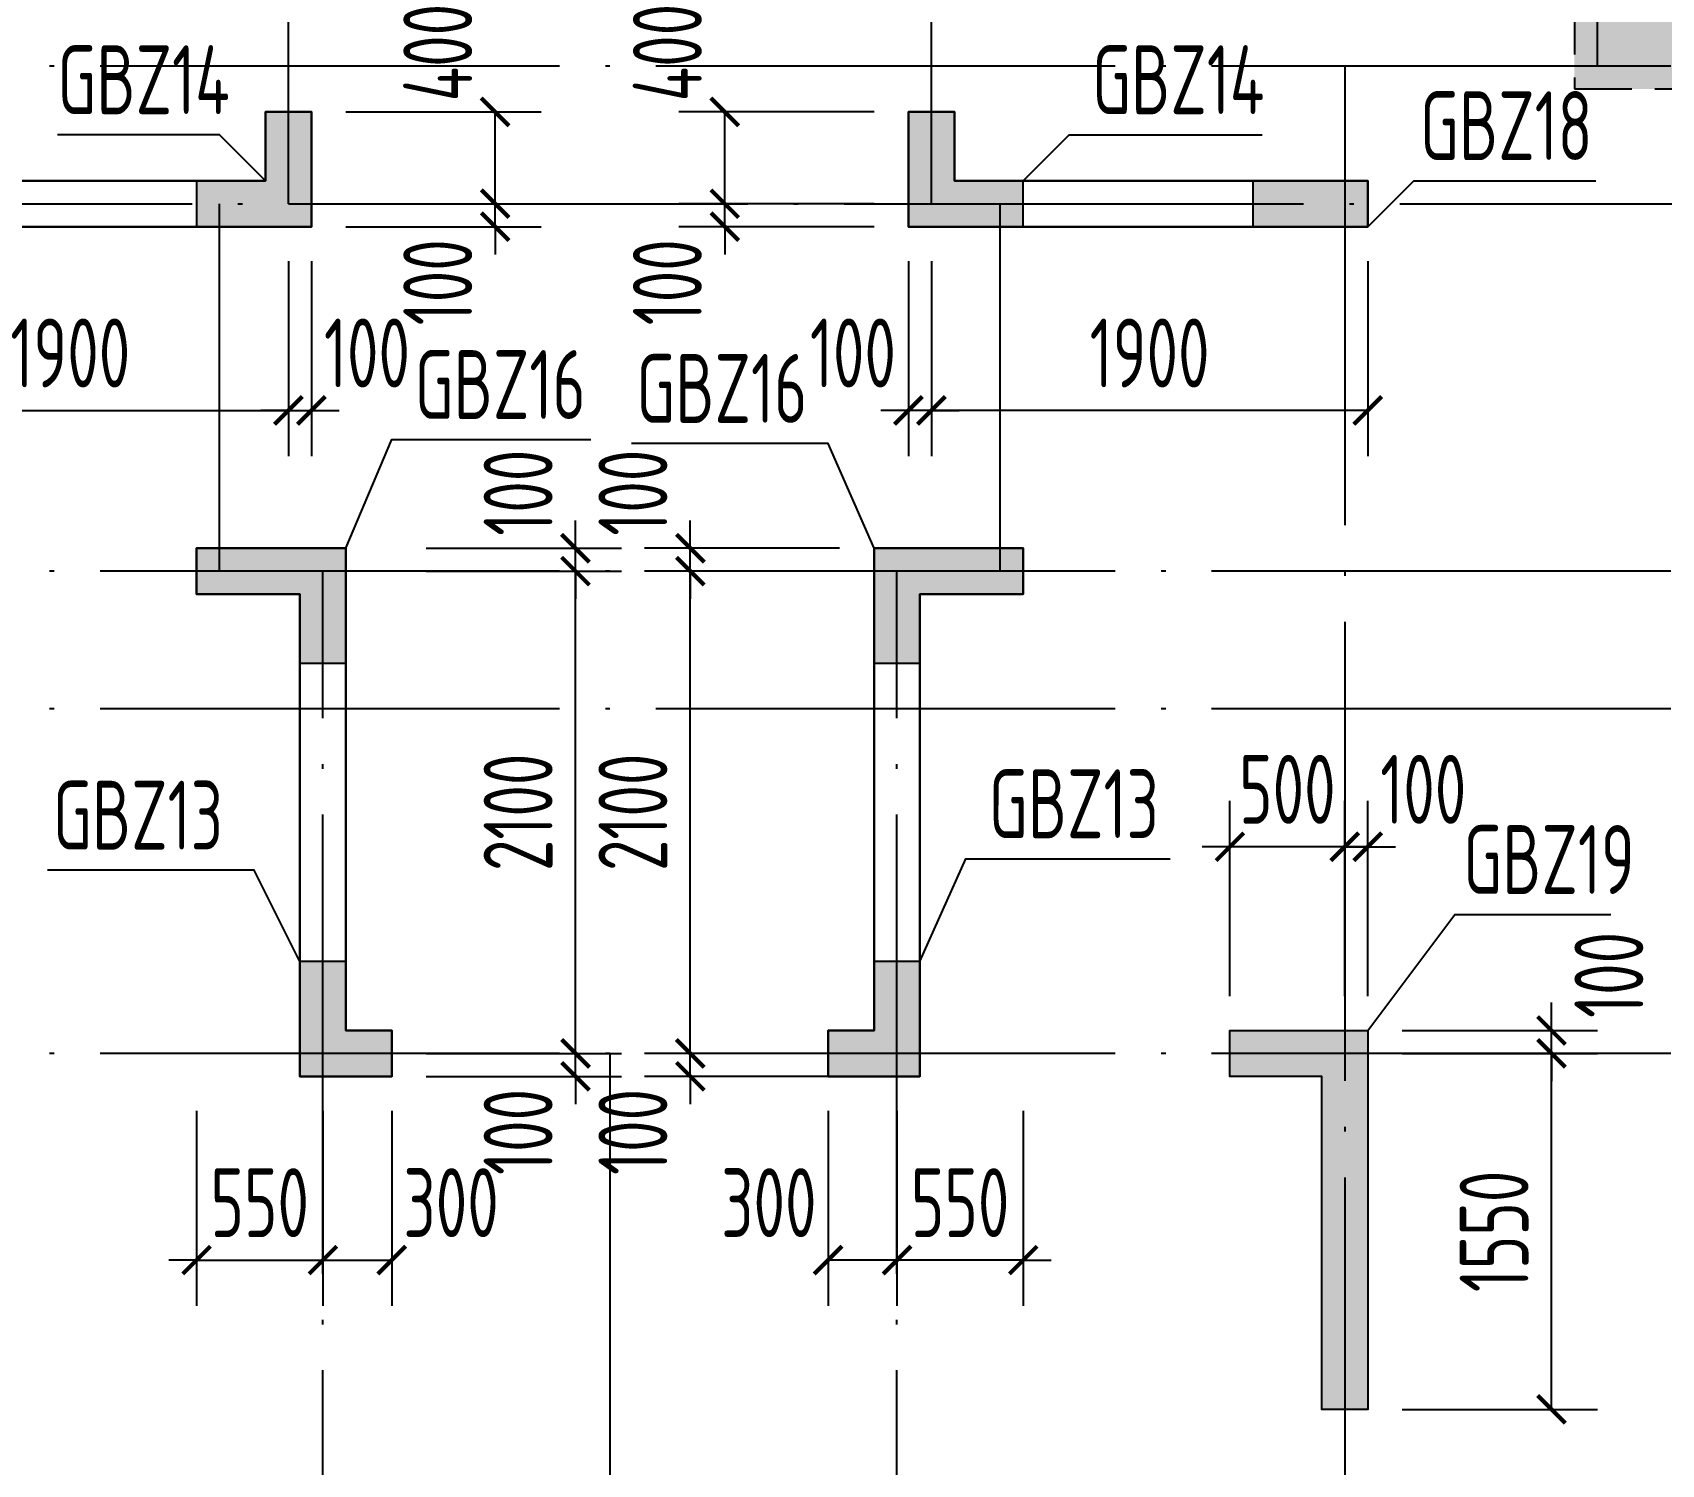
# Model space of a CAD drawing. Extents: x -668857 to 154266, y -275694 to 291306.
# Drawn here: x -329757 to -322663, y 206455 to 212691 of the extents above; entities that cross this region are included whole.
import ezdxf
from ezdxf.enums import TextEntityAlignment as Align

# ---------------------------------------------------------------- set-up
doc = ezdxf.new("R2010")
doc.units = 0
doc.header["$LTSCALE"] = 1000
doc.linetypes.add('DASH', pattern=[0.35, 0.25, -0.1])
doc.linetypes.add('DOTE', pattern=[2.42, 2, -0.2, 0.02, -0.2])
doc.layers.get('0').update_dxf_attribs({"linetype": 'CONTINUOUS'})
doc.layers.get('DEFPOINTS').update_dxf_attribs({"linetype": 'CONTINUOUS'})
for name, color, linetype in [('A-DOTE', 10, 'DOTE'), ('COLU_DE_TEXT', 7, 'CONTINUOUS'), ('LABEL', 1, 'CONTINUOUS'), ('S-Q墙填充', 252, 'CONTINUOUS'), ('S-Q墙实线', 6, 'CONTINUOUS'), ('S-Q墙标注', 3, 'CONTINUOUS'), ('S-Q墙虚线', 6, 'DASH'), ('S-X详图填充', 252, 'CONTINUOUS'), ('S-X详图实线', 4, 'CONTINUOUS')]:
    doc.layers.add(name, color=color, linetype=linetype)
doc.styles.add('TSSD_REIN', font='tssdeng.shx', dxfattribs={"width": 0.7, "height": 300, "bigfont": 'tssdchn.shx'})
doc.styles.add('结构文字', font='zstxt.shx', dxfattribs={"width": 0.7, "bigfont": 'zshz.shx'})
doc.dimstyles.new('STRUCK', dxfattribs={"dimtxt": 400, "dimasz": 121, "dimexe": 200, "dimexo": 150, "dimgap": 115, "dimtad": 1, "dimdec": 0, "dimdsep": 46, "dimtxsty": '结构文字', "dimblk": 'ARCHTICK', "dimcen": 400, "dimclrd": 3, "dimclre": 3, "dimclrt": 7, "dimadec": 0, "dimazin": 0, "dimtfac": 1, "dimtdec": 0, "dimtix": 1, "dimtmove": 2, "dimatfit": 3, "dimldrblk": '_DIMX', "dimfxl": 0, "dimtolj": 1, "dimtzin": 0, "dimarcsym": 0})

# ---------------------------------------------------------------- blocks, each defined once
blk = doc.blocks.new('20210726.16350016')
at = {"layer": 'A-DOTE'}
for p, q in [((15700, 13100.3), (15700, 21100)), ((18500, 13100.3), (18500, 21100)), ((21400, 13700), (21400, 21100)), ((55600, 13700), (3600, 13700)), ((20299.8, 13700), (20300, 3600)), ((3600, 13100.3), (55600, 13100.3)), ((15400, 11500), (15400, 13100)), ((18800, 11500), (18800, 13100)), ((55600, 11500), (3600, 11500)), ((15850, 3600), (15850, 11500)), ((18350, 3600), (18350, 11500)), ((55600, 10900), (3600, 10900)), ((55600, 9400), (3600, 9400)), ((17100, 9400), (17100, 3600))]:
    blk.add_line(p, q, dxfattribs=at)
blk = doc.blocks.new('_ArchTick')
at = {"color": 0, "linetype": 'ByBlock', "const_width": 0.15}
blk.add_lwpolyline([(-0.5, -0.5), (0.5, 0.5)], dxfattribs=at)
blk = doc.blocks.new('*D555')
at = {"layer": 'DEFPOINTS', "color": 0}
for p in [(-328542.3, 211945.7), (-327742.3, 211945.7), (-328542.3, 211845.7)]:
    blk.add_point(p, dxfattribs=at)
at = {"layer": 'S-Q墙标注', "color": 3, "lineweight": -2}
for p, q in [((-327742.3, 211945.7), (-327742.3, 212066.7)), ((-328392.3, 211945.7), (-327542.3, 211945.7)), ((-327742.3, 211845.7), (-327742.3, 211945.7)), ((-328392.3, 211845.7), (-327542.3, 211845.7)), ((-327742.3, 211845.7), (-327742.3, 211724.7))]:
    blk.add_line(p, q, dxfattribs=at)
at = {"layer": 'S-Q墙标注', "color": 3, "lineweight": -2, "xscale": 121, "yscale": 121, "zscale": 121}
for p, rotation in [((-327742.3, 211945.7), 270), ((-327742.3, 211845.7), 90)]:
    blk.add_blockref('_ArchTick', p, dxfattribs=dict(at, rotation=rotation))
at = {"layer": 'S-Q墙标注', "color": 7, "insert": (-327992.3, 211603.7), "char_height": 300, "attachment_point": 5, "rotation": 90, "style": 'TSSD_REIN'}
blk.add_mtext('\\A1;100', dxfattribs=at)
blk = doc.blocks.new('_DIMX')
blk.add_line((-150, 0), (150, 0))
at = {"const_width": 50}
blk.add_lwpolyline([(-70, -70), (70, 70)], dxfattribs=at)
blk = doc.blocks.new('*D556')
at = {"layer": 'DEFPOINTS', "color": 0}
for p in [(-328542.3, 212345.7), (-327742.3, 212345.7), (-328542.3, 211945.7)]:
    blk.add_point(p, dxfattribs=at)
at = {"layer": 'S-Q墙标注', "color": 3, "lineweight": -2}
for p, q in [((-328392.3, 212345.7), (-327542.3, 212345.7)), ((-327742.3, 211945.7), (-327742.3, 212345.7)), ((-328392.3, 211945.7), (-327542.3, 211945.7))]:
    blk.add_line(p, q, dxfattribs=at)
at = {"layer": 'S-Q墙标注', "color": 3, "lineweight": -2, "xscale": 121, "yscale": 121, "zscale": 121}
for p, rotation in [((-327742.3, 212345.7), 90), ((-327742.3, 211945.7), 270)]:
    blk.add_blockref('_ArchTick', p, dxfattribs=dict(at, rotation=rotation))
at = {"layer": 'S-Q墙标注', "color": 7, "insert": (-327992.3, 212603.7), "char_height": 300, "attachment_point": 5, "rotation": 90, "style": 'TSSD_REIN'}
blk.add_mtext('\\A1;400', dxfattribs=at)
blk = doc.blocks.new('*D557')
at = {"layer": 'DEFPOINTS', "color": 0}
for p in [(-330542.3, 211845.7), (-328642.3, 211845.7), (-328642.3, 211045.7)]:
    blk.add_point(p, dxfattribs=at)
at = {"layer": 'S-Q墙标注', "color": 3, "lineweight": -2}
for p, q in [((-330542.3, 211695.7), (-330542.3, 210845.7)), ((-328642.3, 211695.7), (-328642.3, 210845.7)), ((-330542.3, 211045.7), (-328642.3, 211045.7))]:
    blk.add_line(p, q, dxfattribs=at)
at = {"layer": 'S-Q墙标注', "color": 3, "lineweight": -2, "xscale": 121, "yscale": 121, "zscale": 121, "rotation": 180}
blk.add_blockref('_ArchTick', (-330542.3, 211045.7), dxfattribs=at)
at = {"layer": 'S-Q墙标注', "color": 3, "lineweight": -2, "xscale": 121, "yscale": 121, "zscale": 121}
blk.add_blockref('_ArchTick', (-328642.3, 211045.7), dxfattribs=at)
at = {"layer": 'S-Q墙标注', "color": 7, "insert": (-329592.3, 211295.7), "char_height": 300, "attachment_point": 5, "style": 'TSSD_REIN'}
blk.add_mtext('\\A1;1900', dxfattribs=at)
blk = doc.blocks.new('*D558')
at = {"layer": 'DEFPOINTS', "color": 0}
for p in [(-328642.3, 211845.7), (-328542.3, 211845.7), (-328542.3, 211045.7)]:
    blk.add_point(p, dxfattribs=at)
at = {"layer": 'S-Q墙标注', "color": 3, "lineweight": -2}
for p, q in [((-328642.3, 211695.7), (-328642.3, 210845.7)), ((-328542.3, 211695.7), (-328542.3, 210845.7)), ((-328642.3, 211045.7), (-328763.3, 211045.7)), ((-328642.3, 211045.7), (-328542.3, 211045.7)), ((-328542.3, 211045.7), (-328421.3, 211045.7))]:
    blk.add_line(p, q, dxfattribs=at)
at = {"layer": 'S-Q墙标注', "color": 3, "lineweight": -2, "xscale": 121, "yscale": 121, "zscale": 121}
blk.add_blockref('_ArchTick', (-328642.3, 211045.7), dxfattribs=at)
at = {"layer": 'S-Q墙标注', "color": 3, "lineweight": -2, "xscale": 121, "yscale": 121, "zscale": 121, "rotation": 180}
blk.add_blockref('_ArchTick', (-328542.3, 211045.7), dxfattribs=at)
at = {"layer": 'S-Q墙标注', "color": 7, "insert": (-328300.4, 211295.7), "char_height": 300, "attachment_point": 5, "style": 'TSSD_REIN'}
blk.add_mtext('\\A1;100', dxfattribs=at)
blk = doc.blocks.new('*D563')
at = {"layer": 'DEFPOINTS', "color": 0}
for p in [(-329042.3, 208145.5), (-328492.3, 208145.4), (-328492.3, 207345.4)]:
    blk.add_point(p, dxfattribs=at)
at = {"layer": 'S-Q墙标注', "color": 3, "lineweight": -2}
for p, q in [((-329042.3, 207995.5), (-329042.3, 207145.4)), ((-328492.3, 207995.4), (-328492.3, 207145.4)), ((-329042.3, 207345.4), (-329163.3, 207345.4)), ((-329042.3, 207345.4), (-328492.3, 207345.4)), ((-328492.3, 207345.4), (-328371.3, 207345.4))]:
    blk.add_line(p, q, dxfattribs=at)
at = {"layer": 'S-Q墙标注', "color": 3, "lineweight": -2, "xscale": 121, "yscale": 121, "zscale": 121}
blk.add_blockref('_ArchTick', (-329042.3, 207345.4), dxfattribs=at)
at = {"layer": 'S-Q墙标注', "color": 3, "lineweight": -2, "xscale": 121, "yscale": 121, "zscale": 121, "rotation": 180}
blk.add_blockref('_ArchTick', (-328492.3, 207345.4), dxfattribs=at)
at = {"layer": 'S-Q墙标注', "color": 7, "insert": (-328767.3, 207595.4), "char_height": 300, "attachment_point": 5, "style": 'TSSD_REIN'}
blk.add_mtext('\\A1;550', dxfattribs=at)
blk = doc.blocks.new('*D564')
at = {"layer": 'DEFPOINTS', "color": 0}
for p in [(-328492.3, 208145.4), (-328192.3, 208145.4), (-328192.3, 207345.4)]:
    blk.add_point(p, dxfattribs=at)
at = {"layer": 'S-Q墙标注', "color": 3, "lineweight": -2}
for p, q in [((-328492.3, 207995.4), (-328492.3, 207145.4)), ((-328192.3, 207995.4), (-328192.3, 207145.4)), ((-328492.3, 207345.4), (-328192.3, 207345.4))]:
    blk.add_line(p, q, dxfattribs=at)
at = {"layer": 'S-Q墙标注', "color": 3, "lineweight": -2, "xscale": 121, "yscale": 121, "zscale": 121, "rotation": 180}
blk.add_blockref('_ArchTick', (-328492.3, 207345.4), dxfattribs=at)
at = {"layer": 'S-Q墙标注', "color": 3, "lineweight": -2, "xscale": 121, "yscale": 121, "zscale": 121}
blk.add_blockref('_ArchTick', (-328192.3, 207345.4), dxfattribs=at)
at = {"layer": 'S-Q墙标注', "color": 7, "insert": (-327934.2, 207595.4), "char_height": 300, "attachment_point": 5, "style": 'TSSD_REIN'}
blk.add_mtext('\\A1;300', dxfattribs=at)
blk = doc.blocks.new('*D589')
at = {"layer": 'DEFPOINTS', "color": 0}
for p in [(-326742.3, 211945.7), (-325942.3, 211945.7), (-325942.3, 211845.7)]:
    blk.add_point(p, dxfattribs=at)
at = {"layer": 'S-Q墙标注', "color": 3, "lineweight": -2}
for p, q in [((-326742.3, 211945.7), (-326742.3, 212066.7)), ((-326092.3, 211945.7), (-326942.3, 211945.7)), ((-326742.3, 211845.7), (-326742.3, 211945.7)), ((-326092.3, 211845.7), (-326942.3, 211845.7)), ((-326742.3, 211845.7), (-326742.3, 211724.7))]:
    blk.add_line(p, q, dxfattribs=at)
at = {"layer": 'S-Q墙标注', "color": 3, "lineweight": -2, "xscale": 121, "yscale": 121, "zscale": 121}
for p, rotation in [((-326742.3, 211945.7), 270), ((-326742.3, 211845.7), 90)]:
    blk.add_blockref('_ArchTick', p, dxfattribs=dict(at, rotation=rotation))
at = {"layer": 'S-Q墙标注', "color": 7, "insert": (-326992.3, 211603.7), "char_height": 300, "attachment_point": 5, "rotation": 90, "style": 'TSSD_REIN'}
blk.add_mtext('\\A1;100', dxfattribs=at)
blk = doc.blocks.new('*D590')
at = {"layer": 'DEFPOINTS', "color": 0}
for p in [(-326742.3, 212345.7), (-325942.3, 212345.7), (-325942.3, 211945.7)]:
    blk.add_point(p, dxfattribs=at)
at = {"layer": 'S-Q墙标注', "color": 3, "lineweight": -2}
for p, q in [((-326092.3, 212345.7), (-326942.3, 212345.7)), ((-326742.3, 211945.7), (-326742.3, 212345.7)), ((-326092.3, 211945.7), (-326942.3, 211945.7))]:
    blk.add_line(p, q, dxfattribs=at)
at = {"layer": 'S-Q墙标注', "color": 3, "lineweight": -2, "xscale": 121, "yscale": 121, "zscale": 121}
for p, rotation in [((-326742.3, 212345.7), 90), ((-326742.3, 211945.7), 270)]:
    blk.add_blockref('_ArchTick', p, dxfattribs=dict(at, rotation=rotation))
at = {"layer": 'S-Q墙标注', "color": 7, "insert": (-326992.3, 212603.7), "char_height": 300, "attachment_point": 5, "rotation": 90, "style": 'TSSD_REIN'}
blk.add_mtext('\\A1;400', dxfattribs=at)
blk = doc.blocks.new('*D591')
at = {"layer": 'DEFPOINTS', "color": 0}
for p in [(-325842.3, 211845.7), (-323942.3, 211845.7), (-325842.3, 211045.7)]:
    blk.add_point(p, dxfattribs=at)
at = {"layer": 'S-Q墙标注', "color": 3, "lineweight": -2}
for p, q in [((-325842.3, 211695.7), (-325842.3, 210845.7)), ((-323942.3, 211695.7), (-323942.3, 210845.7)), ((-323942.3, 211045.7), (-325842.3, 211045.7))]:
    blk.add_line(p, q, dxfattribs=at)
at = {"layer": 'S-Q墙标注', "color": 3, "lineweight": -2, "xscale": 121, "yscale": 121, "zscale": 121, "rotation": 180}
blk.add_blockref('_ArchTick', (-325842.3, 211045.7), dxfattribs=at)
at = {"layer": 'S-Q墙标注', "color": 3, "lineweight": -2, "xscale": 121, "yscale": 121, "zscale": 121}
blk.add_blockref('_ArchTick', (-323942.3, 211045.7), dxfattribs=at)
at = {"layer": 'S-Q墙标注', "color": 7, "insert": (-324892.3, 211295.7), "char_height": 300, "attachment_point": 5, "style": 'TSSD_REIN'}
blk.add_mtext('\\A1;1900', dxfattribs=at)
blk = doc.blocks.new('*D592')
at = {"layer": 'DEFPOINTS', "color": 0}
for p in [(-325942.3, 211845.7), (-325842.3, 211845.7), (-325942.3, 211045.7)]:
    blk.add_point(p, dxfattribs=at)
at = {"layer": 'S-Q墙标注', "color": 3, "lineweight": -2}
for p, q in [((-325942.3, 211695.7), (-325942.3, 210845.7)), ((-325842.3, 211695.7), (-325842.3, 210845.7)), ((-325942.3, 211045.7), (-326063.3, 211045.7)), ((-325842.3, 211045.7), (-325942.3, 211045.7)), ((-325842.3, 211045.7), (-325721.3, 211045.7))]:
    blk.add_line(p, q, dxfattribs=at)
at = {"layer": 'S-Q墙标注', "color": 3, "lineweight": -2, "xscale": 121, "yscale": 121, "zscale": 121}
blk.add_blockref('_ArchTick', (-325942.3, 211045.7), dxfattribs=at)
at = {"layer": 'S-Q墙标注', "color": 3, "lineweight": -2, "xscale": 121, "yscale": 121, "zscale": 121, "rotation": 180}
blk.add_blockref('_ArchTick', (-325842.3, 211045.7), dxfattribs=at)
at = {"layer": 'S-Q墙标注', "color": 7, "insert": (-326184.2, 211295.7), "char_height": 300, "attachment_point": 5, "style": 'TSSD_REIN'}
blk.add_mtext('\\A1;100', dxfattribs=at)
blk = doc.blocks.new('*D597')
at = {"layer": 'DEFPOINTS', "color": 0}
for p in [(-325992.3, 208145.4), (-325442.5, 208145.4), (-325992.3, 207345.4)]:
    blk.add_point(p, dxfattribs=at)
at = {"layer": 'S-Q墙标注', "color": 3, "lineweight": -2}
for p, q in [((-325992.3, 207995.4), (-325992.3, 207145.4)), ((-325442.5, 207995.4), (-325442.5, 207145.4)), ((-325992.3, 207345.4), (-326113.3, 207345.4)), ((-325442.5, 207345.4), (-325992.3, 207345.4)), ((-325442.5, 207345.4), (-325321.5, 207345.4))]:
    blk.add_line(p, q, dxfattribs=at)
at = {"layer": 'S-Q墙标注', "color": 3, "lineweight": -2, "xscale": 121, "yscale": 121, "zscale": 121}
blk.add_blockref('_ArchTick', (-325992.3, 207345.4), dxfattribs=at)
at = {"layer": 'S-Q墙标注', "color": 3, "lineweight": -2, "xscale": 121, "yscale": 121, "zscale": 121, "rotation": 180}
blk.add_blockref('_ArchTick', (-325442.5, 207345.4), dxfattribs=at)
at = {"layer": 'S-Q墙标注', "color": 7, "insert": (-325717.4, 207595.4), "char_height": 300, "attachment_point": 5, "style": 'TSSD_REIN'}
blk.add_mtext('\\A1;550', dxfattribs=at)
blk = doc.blocks.new('*D598')
at = {"layer": 'DEFPOINTS', "color": 0}
for p in [(-326292.3, 208145.4), (-325992.3, 208145.4), (-326292.3, 207345.4)]:
    blk.add_point(p, dxfattribs=at)
at = {"layer": 'S-Q墙标注', "color": 3, "lineweight": -2}
for p, q in [((-326292.3, 207995.4), (-326292.3, 207145.4)), ((-325992.3, 207995.4), (-325992.3, 207145.4)), ((-325992.3, 207345.4), (-326292.3, 207345.4))]:
    blk.add_line(p, q, dxfattribs=at)
at = {"layer": 'S-Q墙标注', "color": 3, "lineweight": -2, "xscale": 121, "yscale": 121, "zscale": 121, "rotation": 180}
blk.add_blockref('_ArchTick', (-326292.3, 207345.4), dxfattribs=at)
at = {"layer": 'S-Q墙标注', "color": 3, "lineweight": -2, "xscale": 121, "yscale": 121, "zscale": 121}
blk.add_blockref('_ArchTick', (-325992.3, 207345.4), dxfattribs=at)
at = {"layer": 'S-Q墙标注', "color": 7, "insert": (-326550.4, 207595.4), "char_height": 300, "attachment_point": 5, "style": 'TSSD_REIN'}
blk.add_mtext('\\A1;300', dxfattribs=at)
blk = doc.blocks.new('*D708')
at = {"layer": 'DEFPOINTS', "color": 0}
for p in [(-323942.3, 208245.4), (-323142.3, 208245.4), (-323942.4, 206695.1)]:
    blk.add_point(p, dxfattribs=at)
at = {"layer": 'S-Q墙标注', "color": 3, "lineweight": -2}
for p, q in [((-323792.3, 208245.4), (-322942.3, 208245.4)), ((-323142.3, 206695.1), (-323142.3, 208245.4)), ((-323792.4, 206695.1), (-322942.3, 206695.1))]:
    blk.add_line(p, q, dxfattribs=at)
at = {"layer": 'S-Q墙标注', "color": 3, "lineweight": -2, "xscale": 121, "yscale": 121, "zscale": 121}
for p, rotation in [((-323142.3, 208245.4), 90), ((-323142.3, 206695.1), 270)]:
    blk.add_blockref('_ArchTick', p, dxfattribs=dict(at, rotation=rotation))
at = {"layer": 'S-Q墙标注', "color": 7, "insert": (-323392.3, 207470.2), "char_height": 300, "attachment_point": 5, "rotation": 90, "style": 'TSSD_REIN'}
blk.add_mtext('\\A1;1550', dxfattribs=at)
blk = doc.blocks.new('*D709')
at = {"layer": 'DEFPOINTS', "color": 0}
for p in [(-323942.3, 208345.4), (-323142.3, 208345.4), (-323942.3, 208245.4)]:
    blk.add_point(p, dxfattribs=at)
at = {"layer": 'S-Q墙标注', "color": 3, "lineweight": -2}
for p, q in [((-323142.3, 208345.4), (-323142.3, 208466.4)), ((-323792.3, 208345.4), (-322942.3, 208345.4)), ((-323142.3, 208245.4), (-323142.3, 208345.4)), ((-323792.3, 208245.4), (-322942.3, 208245.4)), ((-323142.3, 208245.4), (-323142.3, 208124.4))]:
    blk.add_line(p, q, dxfattribs=at)
at = {"layer": 'S-Q墙标注', "color": 3, "lineweight": -2, "xscale": 121, "yscale": 121, "zscale": 121}
for p, rotation in [((-323142.3, 208345.4), 270), ((-323142.3, 208245.4), 90)]:
    blk.add_blockref('_ArchTick', p, dxfattribs=dict(at, rotation=rotation))
at = {"layer": 'S-Q墙标注', "color": 7, "insert": (-322892.3, 208587.3), "char_height": 300, "attachment_point": 5, "rotation": 90, "style": 'TSSD_REIN'}
blk.add_mtext('\\A1;100', dxfattribs=at)
blk = doc.blocks.new('*D710')
at = {"layer": 'DEFPOINTS', "color": 0}
for p in [(-324042.4, 209145.4), (-324042.4, 208345.4), (-323942.4, 208345.4)]:
    blk.add_point(p, dxfattribs=at)
at = {"layer": 'S-Q墙标注', "color": 3, "lineweight": -2}
for p, q in [((-324042.4, 208495.4), (-324042.4, 209345.4)), ((-323942.4, 208495.4), (-323942.4, 209345.4)), ((-324042.4, 209145.4), (-324163.4, 209145.4)), ((-323942.4, 209145.4), (-324042.4, 209145.4)), ((-323942.4, 209145.4), (-323821.4, 209145.4))]:
    blk.add_line(p, q, dxfattribs=at)
at = {"layer": 'S-Q墙标注', "color": 3, "lineweight": -2, "xscale": 121, "yscale": 121, "zscale": 121}
blk.add_blockref('_ArchTick', (-324042.4, 209145.4), dxfattribs=at)
at = {"layer": 'S-Q墙标注', "color": 3, "lineweight": -2, "xscale": 121, "yscale": 121, "zscale": 121, "rotation": 180}
blk.add_blockref('_ArchTick', (-323942.4, 209145.4), dxfattribs=at)
at = {"layer": 'S-Q墙标注', "color": 7, "insert": (-323700.5, 209395.4), "char_height": 300, "attachment_point": 5, "style": 'TSSD_REIN'}
blk.add_mtext('\\A1;100', dxfattribs=at)
blk = doc.blocks.new('*D711')
at = {"layer": 'DEFPOINTS', "color": 0}
for p in [(-324542.4, 209145.4), (-324542.4, 208345.4), (-324042.4, 208345.4)]:
    blk.add_point(p, dxfattribs=at)
at = {"layer": 'S-Q墙标注', "color": 3, "lineweight": -2}
for p, q in [((-324542.4, 208495.4), (-324542.4, 209345.4)), ((-324042.4, 208495.4), (-324042.4, 209345.4)), ((-324542.4, 209145.4), (-324663.4, 209145.4)), ((-324042.4, 209145.4), (-324542.4, 209145.4)), ((-324042.4, 209145.4), (-323921.4, 209145.4))]:
    blk.add_line(p, q, dxfattribs=at)
at = {"layer": 'S-Q墙标注', "color": 3, "lineweight": -2, "xscale": 121, "yscale": 121, "zscale": 121}
blk.add_blockref('_ArchTick', (-324542.4, 209145.4), dxfattribs=at)
at = {"layer": 'S-Q墙标注', "color": 3, "lineweight": -2, "xscale": 121, "yscale": 121, "zscale": 121, "rotation": 180}
blk.add_blockref('_ArchTick', (-324042.4, 209145.4), dxfattribs=at)
at = {"layer": 'S-Q墙标注', "color": 7, "insert": (-324292.4, 209395.4), "char_height": 300, "attachment_point": 5, "style": 'TSSD_REIN'}
blk.add_mtext('\\A1;500', dxfattribs=at)
blk = doc.blocks.new('*D720')
at = {"layer": 'DEFPOINTS', "color": 0}
for p in [(-328192.3, 208245.4), (-327392.3, 208245.4), (-328192.3, 208145.4)]:
    blk.add_point(p, dxfattribs=at)
at = {"layer": 'S-Q墙标注', "color": 3, "lineweight": -2}
for p, q in [((-327392.3, 208245.4), (-327392.3, 208366.4)), ((-328042.3, 208245.4), (-327192.3, 208245.4)), ((-327392.3, 208145.4), (-327392.3, 208245.4)), ((-328042.3, 208145.4), (-327192.3, 208145.4)), ((-327392.3, 208145.4), (-327392.3, 208024.4))]:
    blk.add_line(p, q, dxfattribs=at)
at = {"layer": 'S-Q墙标注', "color": 3, "lineweight": -2, "xscale": 121, "yscale": 121, "zscale": 121}
for p, rotation in [((-327392.3, 208245.4), 270), ((-327392.3, 208145.4), 90)]:
    blk.add_blockref('_ArchTick', p, dxfattribs=dict(at, rotation=rotation))
at = {"layer": 'S-Q墙标注', "color": 7, "insert": (-327642.3, 207903.5), "char_height": 300, "attachment_point": 5, "rotation": 90, "style": 'TSSD_REIN'}
blk.add_mtext('\\A1;100', dxfattribs=at)
blk = doc.blocks.new('*D721')
at = {"layer": 'DEFPOINTS', "color": 0}
for p in [(-328192.3, 210345.4), (-327392.3, 210345.4), (-328192.3, 208245.4)]:
    blk.add_point(p, dxfattribs=at)
at = {"layer": 'S-Q墙标注', "color": 3, "lineweight": -2}
for p, q in [((-328042.3, 210345.4), (-327192.3, 210345.4)), ((-327392.3, 208245.4), (-327392.3, 210345.4)), ((-328042.3, 208245.4), (-327192.3, 208245.4))]:
    blk.add_line(p, q, dxfattribs=at)
at = {"layer": 'S-Q墙标注', "color": 3, "lineweight": -2, "xscale": 121, "yscale": 121, "zscale": 121}
for p, rotation in [((-327392.3, 210345.4), 90), ((-327392.3, 208245.4), 270)]:
    blk.add_blockref('_ArchTick', p, dxfattribs=dict(at, rotation=rotation))
at = {"layer": 'S-Q墙标注', "color": 7, "insert": (-327642.3, 209295.4), "char_height": 300, "attachment_point": 5, "rotation": 90, "style": 'TSSD_REIN'}
blk.add_mtext('\\A1;2100', dxfattribs=at)
blk = doc.blocks.new('*D722')
at = {"layer": 'DEFPOINTS', "color": 0}
for p in [(-328192.3, 210445.4), (-327392.3, 210445.4), (-328192.3, 210345.4)]:
    blk.add_point(p, dxfattribs=at)
at = {"layer": 'S-Q墙标注', "color": 3, "lineweight": -2}
for p, q in [((-327392.3, 210445.4), (-327392.3, 210566.4)), ((-328042.3, 210445.4), (-327192.3, 210445.4)), ((-327392.3, 210345.4), (-327392.3, 210445.4)), ((-328042.3, 210345.4), (-327192.3, 210345.4)), ((-327392.3, 210345.4), (-327392.3, 210224.4))]:
    blk.add_line(p, q, dxfattribs=at)
at = {"layer": 'S-Q墙标注', "color": 3, "lineweight": -2, "xscale": 121, "yscale": 121, "zscale": 121}
for p, rotation in [((-327392.3, 210445.4), 270), ((-327392.3, 210345.4), 90)]:
    blk.add_blockref('_ArchTick', p, dxfattribs=dict(at, rotation=rotation))
at = {"layer": 'S-Q墙标注', "color": 7, "insert": (-327642.3, 210687.3), "char_height": 300, "attachment_point": 5, "rotation": 90, "style": 'TSSD_REIN'}
blk.add_mtext('\\A1;100', dxfattribs=at)
blk = doc.blocks.new('*D723')
at = {"layer": 'DEFPOINTS', "color": 0}
for p in [(-326892.3, 208245.4), (-326092.3, 208245.4), (-326092.3, 208145.4)]:
    blk.add_point(p, dxfattribs=at)
at = {"layer": 'S-Q墙标注', "color": 3, "lineweight": -2}
for p, q in [((-326892.3, 208245.4), (-326892.3, 208366.4)), ((-326242.3, 208245.4), (-327092.3, 208245.4)), ((-326892.3, 208145.4), (-326892.3, 208245.4)), ((-326242.3, 208145.4), (-327092.3, 208145.4)), ((-326892.3, 208145.4), (-326892.3, 208024.4))]:
    blk.add_line(p, q, dxfattribs=at)
at = {"layer": 'S-Q墙标注', "color": 3, "lineweight": -2, "xscale": 121, "yscale": 121, "zscale": 121}
for p, rotation in [((-326892.3, 208245.4), 270), ((-326892.3, 208145.4), 90)]:
    blk.add_blockref('_ArchTick', p, dxfattribs=dict(at, rotation=rotation))
at = {"layer": 'S-Q墙标注', "color": 7, "insert": (-327142.3, 207903.5), "char_height": 300, "attachment_point": 5, "rotation": 90, "style": 'TSSD_REIN'}
blk.add_mtext('\\A1;100', dxfattribs=at)
blk = doc.blocks.new('*D724')
at = {"layer": 'DEFPOINTS', "color": 0}
for p in [(-326892.3, 210345.4), (-326092.3, 210345.4), (-326092.3, 208245.4)]:
    blk.add_point(p, dxfattribs=at)
at = {"layer": 'S-Q墙标注', "color": 3, "lineweight": -2}
for p, q in [((-326242.3, 210345.4), (-327092.3, 210345.4)), ((-326892.3, 208245.4), (-326892.3, 210345.4)), ((-326242.3, 208245.4), (-327092.3, 208245.4))]:
    blk.add_line(p, q, dxfattribs=at)
at = {"layer": 'S-Q墙标注', "color": 3, "lineweight": -2, "xscale": 121, "yscale": 121, "zscale": 121}
for p, rotation in [((-326892.3, 210345.4), 90), ((-326892.3, 208245.4), 270)]:
    blk.add_blockref('_ArchTick', p, dxfattribs=dict(at, rotation=rotation))
at = {"layer": 'S-Q墙标注', "color": 7, "insert": (-327142.3, 209295.4), "char_height": 300, "attachment_point": 5, "rotation": 90, "style": 'TSSD_REIN'}
blk.add_mtext('\\A1;2100', dxfattribs=at)
blk = doc.blocks.new('*D725')
at = {"layer": 'DEFPOINTS', "color": 0}
for p in [(-326892.3, 210445.4), (-326092.3, 210445.4), (-326092.3, 210345.4)]:
    blk.add_point(p, dxfattribs=at)
at = {"layer": 'S-Q墙标注', "color": 3, "lineweight": -2}
for p, q in [((-326892.3, 210445.4), (-326892.3, 210566.4)), ((-326242.3, 210445.4), (-327092.3, 210445.4)), ((-326892.3, 210345.4), (-326892.3, 210445.4)), ((-326242.3, 210345.4), (-327092.3, 210345.4)), ((-326892.3, 210345.4), (-326892.3, 210224.4))]:
    blk.add_line(p, q, dxfattribs=at)
at = {"layer": 'S-Q墙标注', "color": 3, "lineweight": -2, "xscale": 121, "yscale": 121, "zscale": 121}
for p, rotation in [((-326892.3, 210445.4), 270), ((-326892.3, 210345.4), 90)]:
    blk.add_blockref('_ArchTick', p, dxfattribs=dict(at, rotation=rotation))
at = {"layer": 'S-Q墙标注', "color": 7, "insert": (-327142.3, 210687.3), "char_height": 300, "attachment_point": 5, "rotation": 90, "style": 'TSSD_REIN'}
blk.add_mtext('\\A1;100', dxfattribs=at)

msp = doc.modelspace()

# ---------------------------------------------------------------- hatches: boundary and pattern name
at = {"layer": 'S-Q墙填充', "ltscale": 0.5}
h = msp.add_hatch(dxfattribs=at)
h.set_pattern_fill('ARMORED', color=252, scale=30, style=0)
h.set_pattern_definition([(50, (-388806.07, 175277.25), (215.17805, -18.82564), [22.5, -247.5]), (355, (-388806.07, 175277.25), (-41.6254, 225.65764), [18, -198]), (100.4514, (-388788.14, 175275.68), (173.5528, 206.83186), [19.12206, -210.34263]), (46.1842, (-388806.07, 175337.25), (320.1723, -49.6557), [33.75, -371.25]), (96.6356, (-388779.4, 175333.12), (280.3988, 292.2354), [28.6831, -315.5139]), (351.1842, (-388806.07, 175337.25), (280.3986, 292.2356), [27, -297]), (21, (-388776.07, 175322.25), (179.07212, -120.78567), [22.5, -247.5]), (326, (-388776.07, 175322.25), (72.9946, 217.545), [18, -198]), (71.4514, (-388761.15, 175312.19), (252.0668, 96.75915), [19.12206, -210.34263]), (37.5, (-388806.07, 175277.25), (3.647957, 99.868156), [0, -195.6, 0, -201, 0, -198.75]), (7.5, (-388806.07, 175277.25), (78.92086, 118.32351), [0, -114.6, 0, -191.1, 0, -75.75]), (327.5, (-388872.97, 175277.25), (160.14673, -6.76646), [0, -75, 0, -234, 0, -310.5]), (317.5, (-388902.97, 175277.25), (174.95585, 30.0315), [0, -97.5, 0, -155.4, 0, -220.5]), (45, (-388806.07, 175277.25), (-106.06602, 106.06602), [])])
h.paths.add_polyline_path([(-297742.24, 214545.39), (-298392.15, 214545.39), (-300042.22, 214545.4), (-300642.44, 214545.39), (-300642.58, 214795.4), (-303842.17, 214795.4), (-303842.26, 214545.39), (-304442.18, 214545.4), (-306042.41, 214545.39), (-306742.33, 214545.39), (-306742.33, 213545.39), (-306742.33, 212745.39), (-319442.34, 212745.39), (-319892.34, 212745.39), (-320792.42, 212745.39), (-321242.33, 212745.39), (-322742.33, 212745.39), (-322742.33, 213545.39), (-322742.33, 214545.39), (-323392.24, 214545.39), (-325042.72, 214545.4), (-325642.33, 214545.39), (-325642.33, 214795.39), (-328842.33, 214795.39), (-328842.33, 214545.39), (-329442.45, 214545.4), (-331042.41, 214545.39), (-331742.33, 214545.39), (-331742.33, 213545.39), (-331742.33, 212745.39), (-339942.33, 212745.39), (-339942.33, 209745.4), (-339942.32, 207145.39), (-339942.32, 205045.39), (-337142.31, 205045.39), (-330642.27, 205045.39), (-330642.32, 203845.39), (-329592.33, 203845.39), (-327242.31, 203845.39), (-324692.33, 203845.39), (-323842.33, 203845.39), (-323842.38, 205045.27), (-318242.34, 205045.39), (-317342.34, 205045.39), (-314742.34, 205045.39), (-312142.31, 205045.39), (-311242.32, 205045.39), (-305642.31, 205045.39), (-305642.31, 203845.39), (-304592.33, 203845.39), (-302242.34, 203845.39), (-299892.33, 203845.39), (-298842.34, 203845.39), (-298842.34, 205045.39), (-293242.34, 205045.39), (-292342.34, 205045.39), (-289542.34, 205045.39), (-289542.34, 212745.39), (-291142.42, 212745.39), (-291542.34, 212745.39), (-294442.32, 212745.39), (-294892.32, 212745.39), (-295792.42, 212745.39), (-296242.34, 212745.39), (-297742.24, 212745.39), (-297742.24, 213545.39)])
h.paths.add_polyline_path([(-339642.33, 209645.4), (-338942.32, 209645.4), (-338942.32, 209845.4), (-339642.33, 209845.4), (-339642.33, 212445.39), (-339242.33, 212445.39), (-338342.23, 212445.39), (-338042.32, 212445.39), (-338042.3, 211795.39), (-337842.3, 211795.39), (-337842.32, 212445.39), (-335142.32, 212445.39), (-335142.32, 209645.4), (-334942.32, 209645.4), (-334942.32, 212445.39), (-334592.32, 212445.39), (-333692.23, 212445.39), (-333342.32, 212445.39), (-333342.32, 211645.39), (-333142.32, 211645.39), (-333142.32, 212445.39), (-331442.33, 212445.39), (-331442.33, 213545.39), (-331442.33, 214245.39), (-331042.41, 214245.39), (-329442.45, 214245.4), (-328742.33, 214245.39), (-328742.33, 213045.39), (-328542.33, 213045.39), (-328542.33, 214345.39), (-328542.33, 214495.39), (-325942.33, 214495.39), (-325942.33, 214345.39), (-325942.33, 213045.39), (-325742.33, 213045.39), (-325742.33, 214245.39), (-325042.72, 214245.4), (-323392.24, 214245.39), (-323042.33, 214245.39), (-323042.33, 213545.39), (-323042.33, 212445.39), (-321342.33, 212445.39), (-321342.33, 211645.39), (-321142.33, 211645.39), (-321142.33, 212445.39), (-320792.42, 212445.39), (-319892.34, 212445.39), (-319542.34, 212445.39), (-319542.34, 209645.4), (-319342.34, 209645.4), (-319342.34, 212445.39), (-316642.34, 212445.39), (-316642.34, 209645.4), (-316442.34, 209645.4), (-316442.34, 212445.39), (-316142.42, 212445.39), (-315142.33, 212445.39), (-314842.33, 212445.39), (-314842.34, 212445.39), (-314642.34, 212445.39), (-314642.33, 212445.39), (-314342.33, 212445.39), (-313342.23, 212445.39), (-313042.32, 212445.39), (-313042.32, 209645.2), (-312842.32, 209645.2), (-312842.32, 212445.39), (-310142.33, 212445.39), (-310142.33, 209645.4), (-309942.33, 209645.4), (-309942.33, 212445.39), (-309592.33, 212445.39), (-308692.23, 212445.39), (-308342.33, 212445.39), (-308342.33, 211645.4), (-308142.33, 211645.4), (-308142.33, 212445.39), (-306442.33, 212445.39), (-306442.33, 213545.39), (-306442.33, 214245.39), (-306042.41, 214245.39), (-304442.18, 214245.4), (-303742.33, 214245.39), (-303742.33, 213045.39), (-303542.33, 213045.39), (-303542.33, 214495.4), (-300942.33, 214495.4), (-300942.33, 213045.39), (-300742.33, 213045.39), (-300742.33, 214245.39), (-300042.22, 214245.4), (-298392.15, 214245.39), (-298042.24, 214245.39), (-298042.24, 213545.39), (-298042.24, 212445.39), (-296342.34, 212445.39), (-296342.34, 211645.39), (-296142.34, 211645.39), (-296142.34, 212445.39), (-295792.42, 212445.39), (-294892.32, 212445.39), (-294542.32, 212445.39), (-294542.32, 209645.4), (-294342.32, 209645.4), (-294342.32, 212445.39), (-291642.34, 212445.39), (-291642.34, 211795.42), (-291442.34, 211795.42), (-291442.34, 212445.39), (-291142.42, 212445.39), (-290242.32, 212445.39), (-289842.33, 212445.39), (-289842.33, 209845.4), (-290542.33, 209845.4), (-290542.33, 209645.4), (-289842.33, 209645.4), (-289842.34, 207145.39), (-289842.34, 205345.39), (-292342.34, 205345.39), (-293142.34, 205345.39), (-293142.34, 206795.39), (-293342.34, 206795.39), (-293342.34, 205345.39), (-298842.34, 205345.39), (-298842.34, 205595.39), (-299142.34, 205595.39), (-299142.34, 205245.39), (-299142.34, 204145.39), (-299892.33, 204145.39), (-302242.34, 204145.39), (-304592.33, 204145.39), (-305342.31, 204145.39), (-305342.31, 205245.39), (-305342.31, 205595.39), (-305642.31, 205595.39), (-305642.31, 205345.39), (-311142.32, 205345.39), (-311142.32, 206795.39), (-311342.32, 206795.39), (-311342.32, 205345.39), (-312142.31, 205345.39), (-314742.34, 205345.39), (-317342.34, 205345.39), (-318142.34, 205345.39), (-318142.34, 206795.39), (-318342.34, 206795.39), (-318342.34, 205345.39), (-323842.33, 205345.27), (-323842.3, 205595.37), (-324142.34, 205595.4), (-324142.39, 205245.27), (-324142.34, 204145.39), (-324692.33, 204145.39), (-327242.31, 204145.39), (-329592.33, 204145.39), (-330342.31, 204145.39), (-330342.27, 205245.27), (-330342.31, 205595.4), (-330642.32, 205595.37), (-330642.28, 205345.27), (-336142.32, 205345.39), (-336142.32, 206795.39), (-336342.32, 206795.39), (-336342.32, 205345.39), (-337142.31, 205345.39), (-339642.32, 205345.39), (-339642.32, 207145.39)], flags=16)
at = {"layer": 'S-X详图填充'}
h = msp.add_hatch(color=256, dxfattribs=at)
h.dxf.hatch_style = 1
h.paths.add_polyline_path([(-329042.34, 212045.72), (-329042.34, 211845.72), (-328542.34, 211845.72), (-328542.34, 212345.72), (-328742.34, 212345.72), (-328742.34, 212045.72)])
h = msp.add_hatch(color=256, dxfattribs=at)
h.dxf.hatch_style = 1
h.paths.add_polyline_path([(-325442.34, 211845.72), (-325442.34, 212045.72), (-325742.34, 212045.72), (-325742.34, 212345.72), (-325942.34, 212345.72), (-325942.34, 211845.72)])
h = msp.add_hatch(color=256, dxfattribs=at)
h.dxf.hatch_style = 1
h.paths.add_polyline_path([(-323942.33, 211845.61), (-323942.33, 212045.61), (-324442.33, 212045.66), (-324442.33, 211845.66)])
h = msp.add_hatch(color=256, dxfattribs=at)
h.dxf.hatch_style = 1
h.paths.add_polyline_path([(-328592.34, 209945.42), (-328392.34, 209945.42), (-328392.34, 210445.42), (-329042.34, 210445.42), (-329042.34, 210245.42), (-328592.34, 210245.42)])
h = msp.add_hatch(color=256, dxfattribs=at)
h.dxf.hatch_style = 1
h.paths.add_polyline_path([(-326092.34, 209945.42), (-325892.34, 209945.42), (-325892.34, 210245.42), (-325442.33, 210245.42), (-325442.33, 210445.42), (-326092.34, 210445.42)])
h = msp.add_hatch(color=256, dxfattribs=at)
h.dxf.hatch_style = 1
h.paths.add_polyline_path([(-328392.34, 208645.42), (-328592.34, 208645.42), (-328592.34, 208145.42), (-328192.34, 208145.42), (-328192.34, 208345.42), (-328392.34, 208345.42)])
h = msp.add_hatch(color=256, dxfattribs=at)
h.dxf.hatch_style = 1
h.paths.add_polyline_path([(-325892.34, 208645.42), (-326092.34, 208645.42), (-326092.34, 208345.42), (-326292.33, 208345.42), (-326292.33, 208145.42), (-325892.34, 208145.42)])
h = msp.add_hatch(color=256, dxfattribs=at)
h.dxf.hatch_style = 1
h.paths.add_polyline_path([(-323942.42, 206695.11), (-324142.42, 206695.11), (-324142.44, 208145.37), (-324542.44, 208145.37), (-324542.44, 208345.37), (-323942.44, 208345.37)])

# ---------------------------------------------------------------- linework, layer by layer
at = {"layer": 'LABEL'}
for points in [[(-328742.34, 212045.72), (-328942.34, 212245.72), (-329648.48, 212245.72)], [(-325442.34, 212045.72), (-325242.34, 212245.72), (-324402.34, 212245.72)], [(-323942.33, 211845.66), (-323742.33, 212045.66), (-322949, 212045.66)], [(-328392.34, 210445.42), (-328192.34, 210918.22), (-327325.88, 210918.22)], [(-326092.34, 210445.42), (-326292.34, 210901.4), (-327148.37, 210901.4)], [(-328592.34, 208645.42), (-328792.34, 209042.94), (-329691.92, 209042.94)], [(-325892.34, 208645.41), (-325692.29, 209092.74), (-324803.27, 209092.65)], [(-323942.33, 208345.37), (-323563.63, 208849.87), (-322883.11, 208849.87)]]:
    msp.add_lwpolyline(points, dxfattribs=at)
at = {"layer": 'S-Q墙实线', "ltscale": 0.5}
for points in [[(-330542.33, 212045.7), (-328742.33, 212045.7), (-328742.33, 212345.7), (-328542.33, 212345.7), (-328542.33, 211845.7), (-330542.33, 211845.7), (-330542.33, 212045.7)], [(-323942.33, 211845.7), (-325942.33, 211845.7), (-325942.33, 212345.7), (-325742.33, 212345.7), (-325742.33, 212045.7), (-323942.33, 212045.7), (-323942.33, 211845.7)], [(-329042.33, 210445.39), (-328392.33, 210445.39), (-328392.33, 208345.39), (-328192.33, 208345.39), (-328192.33, 208145.39), (-328592.33, 208145.39), (-328592.33, 210245.39), (-329042.33, 210245.39), (-329042.33, 210445.39)], [(-325442.32, 210245.39), (-325892.33, 210245.39), (-325892.33, 208145.39), (-326292.32, 208145.39), (-326292.32, 208345.39), (-326092.33, 208345.39), (-326092.33, 210445.39), (-325442.32, 210445.39), (-325442.32, 210245.39)]]:
    msp.add_lwpolyline(points, dxfattribs=at)
at = {"layer": 'S-Q墙实线'}
for points in [[(-328542.33, 211845.66), (-328542.33, 212345.66), (-328742.33, 212345.66), (-328742.33, 212045.66), (-328942.39, 212045.66), (-330542.32, 212045.66), (-330542.32, 211845.66), (-328942.39, 211845.66)], [(-325742.32, 212045.66), (-325742.32, 212345.66), (-325942.32, 212345.66), (-325942.32, 211845.66), (-325542.45, 211845.66), (-323942.33, 211845.66), (-323942.33, 212045.66), (-325542.45, 212045.66)], [(-328392.33, 210445.39), (-329042.39, 210445.39), (-329042.39, 210245.39), (-328592.33, 210245.39), (-328592.33, 208145.39), (-328192.33, 208145.39), (-328192.33, 208345.39), (-328392.33, 208345.39)], [(-326092.33, 208345.39), (-326292.33, 208345.39), (-326292.33, 208145.39), (-325892.33, 208145.39), (-325892.33, 210245.39), (-325442.45, 210245.39), (-325442.45, 210445.39), (-326092.33, 210445.39)], [(-324142.44, 206695.11), (-324142.44, 208145.37), (-324542.44, 208145.37), (-324542.44, 208345.37), (-323942.44, 208345.37), (-323942.44, 206695.11)]]:
    msp.add_lwpolyline(points, close=True, dxfattribs=at)
at = {"layer": 'S-Q墙虚线', "color": 6}
msp.add_lwpolyline([(-331042.41, 214245.39), (-329442.45, 214245.4), (-328742.33, 214245.39), (-328742.33, 213045.39), (-328542.33, 213045.39), (-328542.33, 214345.39), (-328542.33, 214495.39), (-325942.33, 214495.39), (-325942.33, 214345.39), (-325942.33, 213045.39), (-325742.33, 213045.39), (-325742.33, 214245.39), (-325042.72, 214245.4), (-323392.24, 214245.39), (-323042.33, 214245.39), (-323042.33, 213545.39), (-323042.33, 212445.39), (-321342.33, 212445.39)], dxfattribs=at)
at = {"layer": 'S-X详图实线'}
for points in [[(-329042.34, 212045.72), (-329042.34, 211845.72), (-328542.34, 211845.72), (-328542.34, 212345.72), (-328742.34, 212345.72), (-328742.34, 212045.72), (-329042.34, 212045.72)], [(-325442.34, 211845.72), (-325442.34, 212045.72), (-325742.34, 212045.72), (-325742.34, 212345.72), (-325942.34, 212345.72), (-325942.34, 211845.72), (-325442.34, 211845.72)], [(-323942.33, 211845.66), (-323942.33, 212045.66), (-324442.33, 212045.66), (-324442.33, 211845.66), (-323942.33, 211845.66)], [(-328592.34, 209945.42), (-328392.34, 209945.42), (-328392.34, 210445.42), (-329042.34, 210445.42), (-329042.34, 210245.42), (-328592.34, 210245.42), (-328592.34, 209945.42)], [(-326092.34, 209945.42), (-325892.34, 209945.42), (-325892.34, 210245.42), (-325442.33, 210245.42), (-325442.33, 210445.42), (-326092.34, 210445.42), (-326092.34, 209945.42)], [(-328392.34, 208645.42), (-328592.34, 208645.42), (-328592.34, 208145.42), (-328192.34, 208145.42), (-328192.34, 208345.42), (-328392.34, 208345.42), (-328392.34, 208645.42)], [(-325892.34, 208645.42), (-326092.34, 208645.42), (-326092.34, 208345.42), (-326292.33, 208345.42), (-326292.33, 208145.42), (-325892.34, 208145.42), (-325892.34, 208645.42)], [(-323942.42, 206695.11), (-324142.42, 206695.11), (-324142.44, 208145.37), (-324542.44, 208145.37), (-324542.44, 208345.37), (-323942.44, 208345.37), (-323942.42, 206695.11)]]:
    msp.add_lwpolyline(points, close=True, dxfattribs=at)

# ---------------------------------------------------------------- block references
at = {"layer": 'A-DOTE'}
msp.add_blockref('20210726.16350016', (-344342.33, 198845.35), dxfattribs=at)

# ---------------------------------------------------------------- texts
at = {"layer": 'COLU_DE_TEXT', "style": 'TSSD_REIN', "width": 0.7}
for s, p in [('GBZ14', (-329648.11, 212245.72)), ('GBZ14', (-325142.34, 212245.72)), ('GBZ18', (-323714.48, 212045.66)), ('GBZ16', (-328092.34, 210918.22)), ('GBZ16', (-327127.34, 210901.4)), ('GBZ13', (-329667.72, 209042.94)), ('GBZ19', (-323526.51, 208849.87))]:
    msp.add_text(s, height=300, dxfattribs=at).set_placement(p, align=Align.BOTTOM_LEFT)
msp.add_text('GBZ13', height=300, rotation=359.994197, dxfattribs=at).set_placement((-325592.29, 209092.73), align=Align.BOTTOM_LEFT)

# ---------------------------------------------------------------- dimensions: what is measured, and where the dimension line sits
at = {"layer": 'S-Q墙标注'}
for base, p1, p2, angle, picture, middle in [((-327742.33, 212345.66), (-328542.33, 211945.66), (-328542.33, 212345.66), 90, '*D556', (-327992.33, 212603.74)), ((-326742.32, 212345.66), (-325942.32, 211945.66), (-325942.32, 212345.66), 90, '*D590', (-326992.32, 212603.74)), ((-327742.33, 211945.66), (-328542.33, 211845.66), (-328542.33, 211945.66), 90, '*D555', (-327992.33, 211603.74)), ((-326742.32, 211945.66), (-325942.32, 211845.66), (-325942.32, 211945.66), 90, '*D589', (-326992.32, 211603.74)), ((-325942.32, 211045.66), (-325842.33, 211845.66), (-325942.32, 211845.66), 180, '*D592', (-326184.25, 211295.66)), ((-327392.33, 210445.39), (-328192.33, 210345.39), (-328192.33, 210445.39), 90, '*D722', (-327642.33, 210687.32)), ((-326892.33, 210445.39), (-326092.33, 210345.39), (-326092.33, 210445.39), 90, '*D725', (-327142.33, 210687.32)), ((-324042.44, 209145.37), (-323942.44, 208345.37), (-324042.44, 208345.37), 180, '*D710', (-323700.52, 209395.37)), ((-323142.33, 208345.37), (-323942.33, 208245.37), (-323942.33, 208345.37), 90, '*D709', (-322892.33, 208587.29)), ((-327392.33, 208245.39), (-328192.33, 208145.39), (-328192.33, 208245.39), 90, '*D720', (-327642.33, 207903.47)), ((-326892.33, 208245.39), (-326092.33, 208145.39), (-326092.33, 208245.39), 90, '*D723', (-327142.33, 207903.47)), ((-326292.33, 207345.39), (-325992.33, 208145.39), (-326292.33, 208145.39), 180, '*D598', (-326550.4, 207595.39))]:
    dim = msp.add_linear_dim(base=base, p1=p1, p2=p2, angle=angle, dimstyle='STRUCK', override={"dimtxt": 300, "dimgap": 100, "dimtxsty": 'TSSD_REIN'}, dxfattribs=at)
    dim.commit()
    dim.dimension.update_dxf_attribs({"geometry": picture, "text_midpoint": middle, "dimtype": 160})
for base, p1, p2, picture, middle in [((-328642.33, 211045.66), (-330542.32, 211845.66), (-328642.33, 211845.66), '*D557', (-329592.33, 211295.66)), ((-328492.33, 207345.39), (-329042.34, 208145.53), (-328492.33, 208145.39), '*D563', (-328767.33, 207595.39))]:
    dim = msp.add_linear_dim(base=base, p1=p1, p2=p2, dimstyle='STRUCK', override={"dimtxt": 300, "dimgap": 100, "dimtxsty": 'TSSD_REIN'}, dxfattribs=at)
    dim.commit()
    dim.dimension.update_dxf_attribs({"geometry": picture, "text_midpoint": middle})
for base, p1, p2, picture, middle in [((-328542.33, 211045.66), (-328642.33, 211845.66), (-328542.33, 211845.66), '*D558', (-328300.4, 211295.66)), ((-328192.33, 207345.39), (-328492.33, 208145.39), (-328192.33, 208145.39), '*D564', (-327934.25, 207595.39))]:
    dim = msp.add_linear_dim(base=base, p1=p1, p2=p2, dimstyle='STRUCK', override={"dimtxt": 300, "dimgap": 100, "dimtxsty": 'TSSD_REIN'}, dxfattribs=at)
    dim.commit()
    dim.dimension.update_dxf_attribs({"geometry": picture, "text_midpoint": middle, "dimtype": 160})
for base, p1, p2, angle, picture, middle in [((-325842.33, 211045.66), (-323942.33, 211845.66), (-325842.33, 211845.66), 180, '*D591', (-324892.33, 211295.66)), ((-327392.33, 210345.39), (-328192.33, 208245.39), (-328192.33, 210345.39), 90, '*D721', (-327642.33, 209295.39)), ((-326892.33, 210345.39), (-326092.33, 208245.39), (-326092.33, 210345.39), 90, '*D724', (-327142.33, 209295.39)), ((-324542.36, 209145.37), (-324042.44, 208345.37), (-324542.36, 208345.37), 180, '*D711', (-324292.4, 209395.37)), ((-323142.33, 208245.37), (-323942.44, 206695.11), (-323942.33, 208245.37), 90, '*D708', (-323392.33, 207470.24)), ((-325992.33, 207345.39), (-325442.45, 208145.39), (-325992.33, 208145.39), 180, '*D597', (-325717.39, 207595.39))]:
    dim = msp.add_linear_dim(base=base, p1=p1, p2=p2, angle=angle, dimstyle='STRUCK', override={"dimtxt": 300, "dimgap": 100, "dimtxsty": 'TSSD_REIN'}, dxfattribs=at)
    dim.commit()
    dim.dimension.update_dxf_attribs({"geometry": picture, "text_midpoint": middle})

doc.saveas('drawing.dxf')
